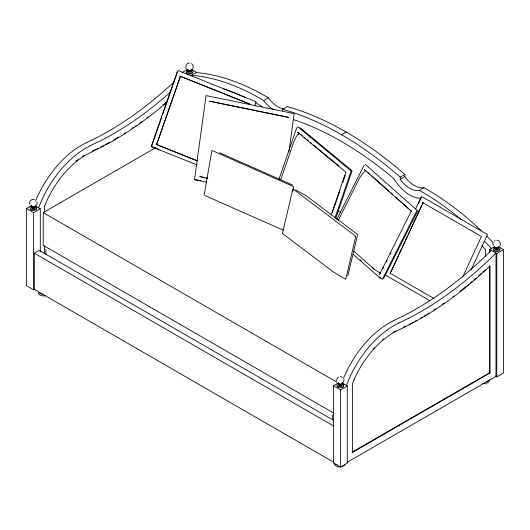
<?xml version="1.0" encoding="UTF-8"?>
<svg xmlns="http://www.w3.org/2000/svg" width="530" height="530" viewBox="0 0 530 530"><rect width="100%" height="100%" fill="white"/><g stroke="black" fill="none" stroke-linecap="round" stroke-linejoin="round"><path stroke-width="0.79" d="M31.297 205.839L31.23 206.382A2.14 1.239 0 0 0 32.979 207.515L34.616 207.243L33.993 207.488M31.316 206.501L31.349 205.792M31.509 206.276L31.475 206.567A1.895 1.093 0 0 0 33.026 207.575A1.981 1.146 0 0 1 31.389 206.541L31.422 206.243A2.12 1.226 0 0 1 31.528 205.892M31.595 206.296L31.528 206.832A1.842 1.067 0 0 0 33.032 207.813L34.443 207.641L35.318 206.879M35.033 207.091L34.47 207.396L35.232 206.402M35.232 206.945L35.318 206.389A1.981 1.146 0 0 0 35.238 206.097M35.318 206.786L34.901 207.74L33.012 208.124A1.961 1.133 0 0 1 31.409 207.084L31.509 206.673A1.815 1.047 0 0 0 33.039 207.667L34.086 207.515M35.477 205.912L34.781 207.177M35.444 206.627L35.53 205.965M36.802 208.469L35.967 209.906L32.734 210.569A3.359 1.941 0 0 1 30.164 209.29M186.229 72.451L186.282 71.934M187.501 69.569L187.501 70.112A2.107 1.219 0 0 0 189.217 71.225L189.78 71.192M191.708 70.669L190.793 71.755L189.23 71.947A2.047 1.186 0 0 1 187.554 70.861L187.594 70.55A2.113 1.219 0 0 1 187.766 70.252L187.746 69.94A1.954 1.133 0 0 1 187.905 69.668M187.713 70.629L187.832 69.96A1.895 1.093 0 0 1 187.713 69.688M191.469 70.609L191.674 69.887A2.14 1.239 0 0 0 191.621 69.562L190.754 70.583L189.263 70.689A1.895 1.093 0 0 1 188.031 70.225M191.549 70.45L190.701 71.451L189.263 71.63M191.621 70.563L191.131 71.404L189.25 71.788A1.961 1.133 0 0 1 187.647 70.748L187.68 70.45A1.961 1.133 0 0 1 187.839 70.179M191.674 70.285L191.714 69.576M191.767 70.172L191.8 69.695M193.039 72.133L192.204 73.571L188.971 74.233A3.359 1.941 0 0 1 186.401 72.954M288.916 151.845L294.163 113.612L206.057 95.605L194.556 179.398L201.029 180.717M492.9 243.118L493.152 245.681M204.189 194.848L211.901 150.427L293.534 186.593L292.692 191.436M292.613 191.489L293.176 189.097L355.809 236.228L345.759 279.297L333.615 272.128L282.404 233.465L292.414 190.893M390.266 273.275L423.019 202.778L422.41 202.473L481.465 236.526L462.65 277.024M278.985 179.266L296.495 128.419L297.317 127.286M280.708 179.723L294.117 140.874L296.204 136.753L298.966 132.984L297.608 132.261L345.865 172.19L331.184 214.796M298.43 134.547L298.966 132.984M332.33 212.729L340.121 190.104M342.811 182.3L345.229 175.278M335.02 217.79L351.158 170.932L297.906 126.869M335.848 218.069L352.125 170.819L300 127.677M177.325 71.53L151.176 146.565L197.021 164.923M161.796 116.991L151.534 146.439L159.199 149.506M162.604 114.666L177.729 71.265M254.85 105.695L256.202 101.82L177.994 70.497M338.405 382.845L338.233 383.495A2.173 1.252 0 0 0 340.194 384.528L340.757 384.502A2.173 1.252 0 0 0 342.499 383.375A2.173 1.252 0 0 0 342.294 383.011M338.292 383.15L338.319 384.561A2.047 1.186 0 0 0 340.2 385.529L340.744 385.509A2.113 1.219 0 0 0 342.44 384.409L342.327 383.998A2.027 1.166 0 0 0 342.161 383.693M494.424 247.013L494.589 246.556M494.47 247.159L494.556 246.768L494.623 247.57A1.954 1.133 0 0 0 496.444 248.477A2.12 1.226 0 0 1 494.49 247.497M494.642 247.603L494.556 248.225A2.047 1.186 0 0 0 496.438 249.193L496.981 249.173A2.113 1.219 0 0 0 498.677 248.073L498.564 247.662A2.027 1.166 0 0 0 498.399 247.358M494.788 247.013L494.709 247.98A1.895 1.093 0 0 0 496.451 248.875L496.948 248.855A1.954 1.126 0 0 0 498.518 247.841L498.492 247.55M494.788 247.404L494.642 248.106M500.009 249.65L499.823 250.153A3.471 2.007 0 0 1 497.219 251.452L495.457 251.386A3.359 1.941 0 0 1 493.244 249.902M343.672 382.282L344.016 379.182M499.909 245.946C501.347 243.601 499.565 240.216 496.789 240.183M347.812 275.911L357.631 234.505L305.929 195.603L295.839 190.091M44.633 212.026L44.633 206.243L46.329 202.016A67.813 39.154 -60 0 1 85.734 154.965L100.375 147.665A316.92 182.976 -60 0 0 167.089 102.071M354.093 379.699L352.397 383.932L352.397 452.481L490.031 373.021L490.031 265.908L485.659 270.115A316.92 182.976 -60 0 1 408.14 325.347L393.499 332.588M415.752 208.721L420.939 197.544M418.627 203.308L421.748 196.584L487.501 234.545L471.19 269.644M390.61 272.526L407.338 236.526M408.034 235.028L421.622 205.779M422.317 204.275L423.019 202.778M336.749 219.499L364.123 165.247M338.365 220.182L359.718 177.729L362.394 173.913L365.746 170.521L364.408 169.666L411.227 211.225L379.513 274.434L380.507 273.414L379.288 272.327M382.74 268.975L383.481 267.498M386.45 261.581L387.192 260.098M390.159 254.181L390.901 252.704M418.044 210.331L383.594 278.641M35.079 207.21L35.53 206.362M35.285 207.078L34.47 207.786L33.026 207.965M35.265 206.925L35.53 206.508M36.55 205.269L37.146 203.566L36.914 201.652M191.522 69.801L190.224 70.583M191.284 70.609L191.436 70.344A1.961 1.133 0 0 1 191.562 70.603M190.661 71.159L191.734 69.953M191.781 70.099L191.045 71.113L189.27 71.477A1.842 1.067 0 0 1 187.766 70.497M192.787 68.933L193.337 65.866L191.582 63.507M35.265 206.521L33.536 207.203M191.085 70.318L191.363 70.073A1.842 1.067 0 0 1 191.443 70.358M35.358 206.746L33.993 207.621M191.502 70.185L189.23 70.854M191.012 70.841L191.555 70.258M191.019 70.974L191.595 70.41M494.165 241.084L495.073 240.521M494.391 246.907L493.384 247.755L493.244 248.769A3.359 1.941 0 0 0 495.457 250.253L497.219 250.326A3.471 2.007 0 0 0 499.817 249.027L499.962 248.007A3.359 1.941 0 0 0 498.538 246.748M338.445 377.082L337.146 378.314L336.603 380.712M338.153 383.243L337.146 384.091L337.007 385.105A3.359 1.941 0 0 0 339.22 386.595L340.982 386.661A3.471 2.007 0 0 0 343.586 385.363L343.725 384.343A3.359 1.941 0 0 0 342.307 383.091M182.737 72.173L187.421 69.47M191.171 75.498L196.531 72.411L191.562 69.543A1.981 1.146 0 0 0 191.476 69.271M34.94 289.042L33.602 289.817L26.5 285.716L26.5 208.515L31.184 205.806M26.5 208.515L33.602 212.609L40.293 208.747L40.293 251.452M155.555 147.751L43.208 212.609L336.961 382.203M191.549 75.287A246.437 142.285 60 0 1 263.642 100.514L268.293 97.825A24.016 13.866 60 0 0 282.834 108.749M282.735 110.783L282.735 109.273L287.386 106.59A337.537 194.874 60 0 1 404.887 174.43L404.887 176.689A24.016 13.866 60 0 0 423.98 187.713A246.437 142.285 60 0 1 481.068 230.53M333.489 462.107L34.331 289.393L34.331 253.207L39.227 250.385L333.377 420.204M341.486 134.713L346.136 132.03M282.735 109.273A337.537 194.874 60 0 1 400.236 177.113L404.887 174.43M400.236 177.113L400.236 179.372L404.887 176.689M400.236 179.372A24.016 13.866 60 0 0 419.329 190.396L423.98 187.713M489.707 252.717L489.707 249.405L494.391 246.695M489.707 249.405L496.802 253.499L503.5 249.637L503.5 372.974L496.802 376.843L495.384 376.022M342.294 383.104L347.263 385.973L347.263 463.174L340.571 467.043L333.469 462.942L333.469 385.741L338.16 383.031M333.469 385.741L340.571 389.841L347.263 385.973M351.96 452.229L489.594 372.769L490.031 373.021M347.157 462.286L495.981 376.366L495.981 253.029A308.268 177.981 -60 0 1 408.491 318.364M393.75 331.972L395.811 330.879M191.244 70.53L189.21 71.113A2.153 1.245 0 0 1 187.454 69.973M190.654 71.027L191.277 70.689M34.417 206.799L35.126 206.409A1.842 1.067 0 0 1 35.205 206.7M35.007 206.866L32.979 207.369M86.264 142.669L96.069 137.999A308.268 177.981 -60 0 0 174.39 81.547M90.922 145.359L100.733 140.689A308.268 177.981 -60 0 0 170.66 91.928M92.213 151.096L98.534 148.082M394.029 320.352L403.833 315.681A308.268 177.981 -60 0 0 491.323 250.339M398.686 323.042L408.491 318.371M403.489 327.109L405.596 326.102M190.323 70.894L190.827 70.748M190.224 71.153L190.846 70.974M190.793 71.06L189.276 71.331A1.815 1.047 0 0 1 187.792 70.371M34.516 206.919L33.006 207.104A1.981 1.146 0 0 1 31.389 206.057M420.979 198.134L420.694 198.167A32.337 18.669 60 0 1 398.871 185.573L394.36 179.796L394.36 179.114L389.391 174.907A329.223 190.078 60 0 0 293.58 119.594M189.475 62.957C186.706 63.01 184.897 66.382 186.308 68.741M190.283 70.722L189.243 70.768A1.981 1.146 0 0 1 187.627 69.715M190.336 70.98L189.21 71.033M189.753 71.212L190.336 71.126M33.523 206.978L34.914 206.713L35.318 205.845A2.14 1.239 0 0 1 35.497 206.216M34.086 207.23L32.986 207.283A2.107 1.219 0 0 1 31.263 206.163M496.444 248.013L496.968 247.994M496.431 248.278L496.994 248.259A2.213 1.279 0 0 0 498.77 247.106M494.894 247.828A1.868 1.08 0 0 0 496.451 248.438L497.001 248.338A2.219 1.285 0 0 0 498.783 247.179M496.431 248.471L496.988 248.451A1.868 1.08 0 0 0 498.333 247.722M338.657 383.601A1.868 1.08 0 0 0 340.22 384.21L340.697 384.19A1.868 1.08 0 0 0 342.194 383.223L342.175 382.945M340.207 384.349L340.73 384.329M340.2 384.435L340.744 384.416A2.12 1.226 0 0 0 342.446 383.316M340.194 384.614L340.764 384.594A2.213 1.279 0 0 0 342.532 383.442M340.704 385.038L340.22 385.058A1.901 1.1 0 0 1 338.465 384.157M33.529 207.044L33.026 207.025A1.895 1.093 0 0 1 31.475 206.024M33.542 207.462L32.973 207.449A2.153 1.245 0 0 1 31.217 206.309M340.558 376.519L342.625 377.247M34.437 199.419C31.588 198.505 28.646 201.725 29.839 204.467M204.62 177.563L199.777 176.576L207.654 178.431M206.236 177.894L207.853 178.226M194.729 179.776L206.806 182.247M283.311 230.152L204.825 195.53M249.974 104.112L179.763 76.055L249.882 104.138M197.153 160.762L156.661 144.544L180.458 76.26L156.535 144.577L197.107 160.835M219.552 152.72L292.759 185.089M499.24 247.179L503.5 249.637M338.206 211.066L340.353 212.305M390.1 273.175L433.838 298.43M386.032 275.408L429.631 300.583M44.195 205.991L44.633 206.243M36.014 206.276L40.293 208.747M44.122 245.854L333.383 412.85M34.331 253.207L333.489 425.928M380.507 273.414L373.928 268.988L354.06 251.346M43.645 245.556L43.208 245.244L43.208 212.848M300.861 134.554L302.12 135.601M304.015 137.164L305.28 138.211M307.168 139.774L308.433 140.821M310.328 142.391L311.587 143.431M313.482 145.001L338.73 165.89M365.356 164.432L417.031 210.291L382.355 279.389L379.281 276.66M367.588 172.151L369.423 173.78M371.875 175.953L389.02 191.178M390.862 192.807L392.697 194.437M395.758 197.153L408.623 208.568M409.842 209.655L411.684 211.285M360.214 259.74L361.44 260.833M353.132 254.248L380.229 278.296M372 267.266L373.928 268.988M262.277 106.709L257.573 103.794A238.129 137.482 60 0 0 255.586 102.701M36.63 206.839C37.378 208.933 34.278 209.675 32.734 209.436A3.359 1.941 0 0 1 30.164 208.157L30.044 207.144A3.471 2.007 0 0 1 30.826 206.223M498.71 246.715L498.737 247.325A2.12 1.226 0 0 1 496.981 248.477A1.954 1.133 0 0 0 498.525 247.444L498.578 247.119M498.578 246.629L498.677 247.377M494.47 246.874L494.497 247.477M343.725 385.476L343.586 386.496A3.471 2.007 0 0 1 340.982 387.788L339.22 387.721A3.359 1.941 0 0 1 337.007 386.238M342.473 383.051L342.532 383.594M342.347 382.965L342.446 383.713M342.373 383.753L342.347 383.455A2.054 1.186 0 0 0 342.181 383.144M338.378 384.144L338.405 384.442A2.027 1.166 0 0 0 340.207 385.37L340.73 385.35A2.027 1.166 0 0 0 342.353 384.296M338.233 383.21L338.259 383.813A2.054 1.186 0 0 0 340.2 384.833L340.757 384.787A2.173 1.252 0 0 0 342.499 383.66M496.802 253.499L496.802 376.843M489.594 265.656L489.594 372.769M485.546 256.162L485.546 249.57L483.579 247.51A238.129 137.482 60 0 0 481.909 245.801M340.571 389.841L340.571 467.043M332.429 414.964L332.429 419.892M45.905 249.544L45.905 254.473M44.633 245.887L44.633 253.32M33.602 212.609L33.602 289.817M344.957 464.545A5.406 3.12 0 0 1 338.339 466.751A5.406 3.12 0 0 1 334.516 462.928M337.034 464.744A5.406 3.12 0 0 1 335.914 464.247M45.123 295.853A5.406 3.12 0 0 1 38.319 292.838M42.327 294.157A5.406 3.12 0 0 1 39.041 292.699M223.6 88.874A238.129 137.482 60 0 1 245.668 97.646M486.898 236.221A246.437 142.285 60 0 1 493.225 242.707M419.329 190.396A246.437 142.285 60 0 1 461.557 219.877M484.559 241.236A246.437 142.285 60 0 1 491.416 248.411M273.188 109.418A24.016 13.866 60 0 1 263.642 100.514M196.199 72.597A246.437 142.285 60 0 1 268.293 97.825M494.649 247.013A1.954 1.133 0 0 0 496.444 247.934L496.948 247.914A1.954 1.133 0 0 0 498.525 246.9L498.498 246.609A2.153 1.245 0 0 1 498.684 246.894M498.677 246.98A2.12 1.226 0 0 1 496.981 248.08M498.333 247.159A1.868 1.08 0 0 1 496.935 247.855L496.458 247.874A1.868 1.08 0 0 1 494.894 247.265M498.737 247.04A2.173 1.252 0 0 1 496.988 248.166L496.431 248.186A2.173 1.252 0 0 1 494.43 247.165M498.472 247.715A1.901 1.1 0 0 1 496.941 248.702L496.451 248.716A1.901 1.1 0 0 1 494.702 247.821M498.339 247.855A1.875 1.08 0 0 1 496.935 248.557L496.458 248.57A1.875 1.08 0 0 1 494.728 247.689M498.591 247.96A2.027 1.166 0 0 1 496.961 249.014L496.444 249.034A2.027 1.166 0 0 1 494.583 248.073M498.339 246.861A1.954 1.133 0 0 1 498.498 247.146M496.438 248.1A2.054 1.186 0 0 1 494.55 247.132M496.431 248.358A2.153 1.245 0 0 1 494.45 247.344M498.419 247.503A2.047 1.186 0 0 1 498.584 247.795M343.473 378.334A76.221 44.003 -60 0 1 394.015 320.471M346.375 385.495A76.221 44.003 -60 0 1 398.679 323.161M354.053 379.692A67.813 39.154 -60 0 1 393.499 332.648M485.222 269.863A316.92 182.976 -60 0 1 482.83 272.049M481.035 273.672A316.92 182.976 -60 0 1 478.636 275.819M476.225 277.939A316.92 182.976 -60 0 1 473.813 280.026M471.965 281.602A316.92 182.976 -60 0 1 470.693 282.675M468.778 284.272A316.92 182.976 -60 0 1 467.5 285.332M466.221 286.379A316.92 182.976 -60 0 1 459.801 291.507M453.998 295.952A316.92 182.976 -60 0 1 452.706 296.919M444.272 303.001A316.92 182.976 -60 0 1 442.318 304.359M435.806 308.732A316.92 182.976 -60 0 1 433.845 310.004M429.035 313.051A316.92 182.976 -60 0 1 427.657 313.899M426.279 314.734A316.92 182.976 -60 0 1 424.219 315.973M422.152 317.192A316.92 182.976 -60 0 1 420.774 317.993M416.414 320.458A316.92 182.976 -60 0 1 414.964 321.26M413.513 322.048A316.92 182.976 -60 0 1 412.055 322.83M410.604 323.591A316.92 182.976 -60 0 1 409.153 324.353M373.305 348.846A67.813 39.154 -60 0 1 374.365 347.687M382.667 339.776A67.813 39.154 -60 0 1 383.8 338.836M340.717 384.25A1.954 1.133 0 0 0 342.287 383.236L342.261 382.945A2.153 1.245 0 0 1 342.446 383.23M340.207 384.27A1.954 1.133 0 0 1 338.412 383.349M340.697 384.753A1.868 1.08 0 0 0 342.194 383.786A1.901 1.1 0 0 0 342.055 383.481M342.022 383.236A1.868 1.08 0 0 1 342.175 383.501M338.498 384.025A1.875 1.08 0 0 0 340.214 384.912L340.697 384.893A1.875 1.08 0 0 0 342.208 383.919A1.895 1.093 0 0 0 342.042 383.647M342.294 382.733A2.173 1.252 0 0 1 342.473 383.044M342.234 384.051A1.901 1.1 0 0 1 340.704 385.038M342.546 383.521A2.219 1.285 0 0 1 340.764 384.674L340.194 384.76A1.868 1.08 0 0 1 338.504 383.892L338.478 384.316A1.895 1.093 0 0 0 340.214 385.211L340.717 385.191A1.954 1.126 0 0 0 342.281 384.177L342.261 383.495A1.954 1.133 0 0 0 342.102 383.203M338.193 383.78A2.173 1.252 0 0 0 340.194 384.807A1.954 1.133 0 0 1 338.412 383.892M342.287 383.78A1.954 1.133 0 0 1 340.717 384.8M340.194 384.694A2.153 1.245 0 0 1 338.213 383.68M191.88 69.662A3.359 1.941 0 0 1 192.867 70.503C193.616 72.597 190.515 73.339 188.971 73.1A3.359 1.941 0 0 1 186.401 71.822L186.282 70.808A3.471 2.007 0 0 1 187.064 69.88M189.217 70.947A2.107 1.219 0 0 1 187.501 69.828M191.595 69.357A2.107 1.219 0 0 1 191.701 69.668M191.635 69.49A2.153 1.245 0 0 1 191.747 69.808M187.706 69.496A2.107 1.219 0 0 0 187.534 69.794L187.627 70.205A1.981 1.146 0 0 0 189.243 71.258A2.14 1.239 0 0 1 187.461 70.046M187.66 69.914A1.981 1.146 0 0 1 187.819 69.635M191.476 69.761A1.981 1.146 0 0 1 191.575 70.059M187.799 70.225A1.842 1.067 0 0 1 187.945 69.967M187.746 70.338A1.954 1.126 0 0 1 187.905 70.059M189.263 71.239A1.895 1.093 0 0 1 187.713 70.232M191.535 70.404A2.047 1.186 0 0 1 191.648 70.709M38.611 207.806A76.221 44.003 -60 0 1 90.915 145.478M35.709 200.651A76.221 44.003 -60 0 1 86.251 142.789M166.049 102.343A316.92 182.976 -60 0 1 164.837 103.376M164.201 103.913A316.92 182.976 -60 0 1 162.929 104.993M148.175 116.805A316.92 182.976 -60 0 1 146.883 117.786M141.702 121.615A316.92 182.976 -60 0 1 139.105 123.483M136.508 125.319A316.92 182.976 -60 0 1 135.21 126.219M133.255 127.564A316.92 182.976 -60 0 1 131.95 128.445M125.398 132.765A316.92 182.976 -60 0 1 124.02 133.639M118.515 137.051A316.92 182.976 -60 0 1 117.143 137.88M115.765 138.701A316.92 182.976 -60 0 1 113.698 139.907M109.379 142.371A316.92 182.976 -60 0 1 105.02 144.756M103.569 145.525A316.92 182.976 -60 0 1 100.667 147.042M76.042 161.153A67.813 39.154 -60 0 1 78.665 159.113M82.64 156.35A67.813 39.154 -60 0 1 83.972 155.509M35.53 206.064A3.359 1.941 0 0 1 36.517 206.905M35.397 205.826A2.153 1.245 0 0 1 35.51 206.144M31.263 206.064A2.14 1.239 0 0 1 31.442 205.759M31.422 206.249A1.981 1.146 0 0 1 31.588 205.971M35.159 206.144A1.895 1.093 0 0 1 35.258 206.428M31.442 206.793A1.961 1.133 0 0 1 31.601 206.514M35.218 206.64A1.961 1.133 0 0 1 35.325 206.939M31.528 206.587A2.113 1.219 0 0 0 31.356 206.885L31.323 207.197A2.047 1.186 0 0 0 32.992 208.283L34.967 207.879L35.477 207.005A2.047 1.186 0 0 0 35.059 206.461M33.039 207.535A1.809 1.04 0 0 1 31.568 206.574M35.086 206.296A1.815 1.047 0 0 1 35.179 206.567M488.66 380.328A5.406 3.12 0 0 1 486.679 381.467M489.203 379.652A5.406 3.12 0 0 1 482.578 383.475M210.112 101.243L209.589 101.243L288.585 117.388L210.112 101.243M498.65 247.06A2.12 1.226 0 0 0 498.478 246.748A2.054 1.186 0 0 1 498.65 247.066"/></g></svg>
